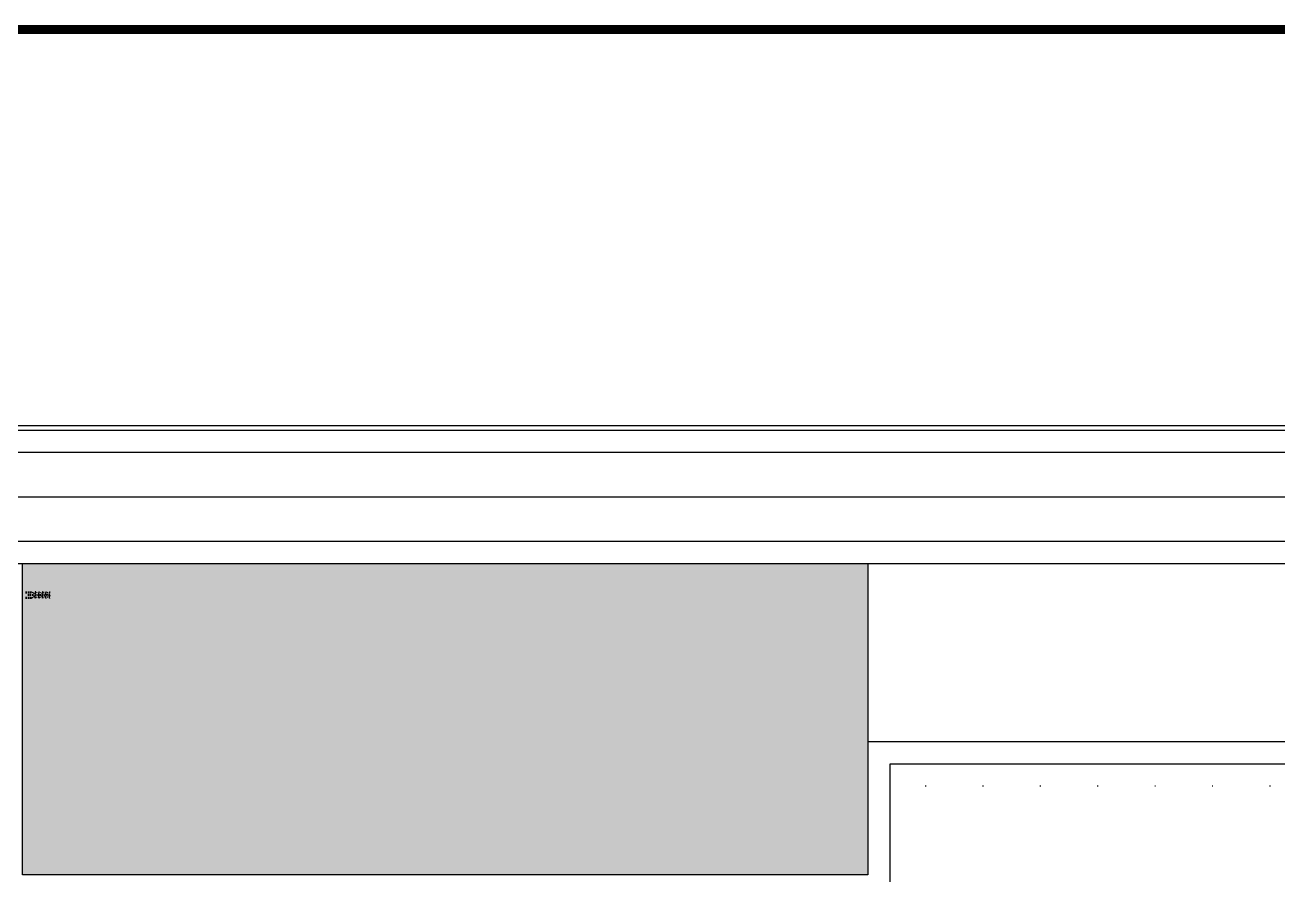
# Model space of a CAD drawing. Header units: inches. Extents: x 21 to 32698, y 13 to 3712.
# Drawn here: x 18012 to 18152.8, y 2547.1 to 2642.6 of the extents above; entities that cross this region are included whole.
import ezdxf

# ---------------------------------------------------------------- set-up
doc = ezdxf.new("R2010")
doc.units = ezdxf.units.IN
doc.header["$MEASUREMENT"] = 0
doc.linetypes.add('ACAD_ISO03W100', pattern=[30, 12, -18])
doc.linetypes.add('DOT', pattern=[6.35, 0, -6.35])
for name, color, linetype, lineweight in [('Z_MİM_-KM-BEAM-RAY', 8, 'DOT', 25), ('Z_MİM_-KM-GLAZ', 8, 'Continuous', 25), ('Z_MİM_-KM-IZO-THERMAL', 8, 'Continuous', 25), ('Z_MİM_-KM-IZO-THERMAL-ROCKWOOL', 8, 'BATTING', 25), ('Z_MİM_-KM-PAINT', 8, 'Continuous', 25), ('Z_MİM_-KM-PATTERN-STRC', 8, 'Continuous', 25), ('Z_MİM_-KM-ROOF-RAY', 8, 'DOT', 25), ('Z_MİM_-KM-STRC-CONCRETE', 8, 'Continuous', 25), ('Z_MİM_-KM-WALL', 8, 'Continuous', 25), ('Z_MİM_-KM-WALL-PLASTER', 8, 'Continuous', 25), ('Z_MİM_AUDIT_D_040619093244-1', 8, 'Continuous', 25)]:
    doc.layers.add(name, color=color, linetype=linetype, lineweight=lineweight)
doc.linetypes.add('BATTING', pattern='A,0.00254,-2.54,[134,ltypeshp.shx,S=2.54,R=0,X=-2.54,Y=0],-5.08,[134,ltypeshp.shx,S=2.54,R=180,X=2.54,Y=0],-2.54', length=10.16254)

# ---------------------------------------------------------------- blocks, each defined once
blk = doc.blocks.new('-KM_Kiriş İzi-2K')
at = {"layer": 'Z_MİM_-KM-BEAM-RAY'}
for p, q in [((2775, 1600), (3475, 1600)), ((2775, 1575), (3475, 1575))]:
    blk.add_line(p, q, dxfattribs=at)
blk = doc.blocks.new('-KM_Kolon-2K')
at = {"layer": 'Z_MİM_-KM-PATTERN-STRC'}
blk.add_hatch(color=256, dxfattribs=at).paths.add_polyline_path([(2680, 1600), (2775, 1600), (2775, 1565), (2680, 1565)], flags=0)
at = {"layer": 'Z_MİM_-KM-STRC-CONCRETE'}
blk.add_lwpolyline([(2680, 1600), (2775, 1600), (2775, 1565), (2680, 1565)], close=True, dxfattribs=at)
blk = doc.blocks.new('*U278')
at = {"layer": 'Z_MİM_AUDIT_D_040619093244-1'}
for points in [[(115.33, -3.18), (115.48, -3.18)], [(115.33, -3.28), (115.48, -3.28)], [(115.33, -3.78), (115.48, -3.78)], [(115.33, -3.88), (115.48, -3.88)], [(115.58, -3.18), (115.73, -3.18)], [(115.58, -3.28), (115.73, -3.28)], [(115.58, -3.5), (115.73, -3.5)], [(115.58, -3.55), (115.73, -3.55)], [(115.58, -3.78), (115.73, -3.78)], [(115.58, -3.88), (115.73, -3.88)], [(115.83, -3.18), (115.98, -3.18)], [(115.83, -3.28), (115.98, -3.28)], [(115.83, -3.5), (115.98, -3.5)], [(115.83, -3.55), (115.98, -3.55)], [(115.83, -3.78), (115.98, -3.78)], [(115.83, -3.88), (115.98, -3.88)], [(115.98, -3.18), (116.16, -3.25)], [(115.98, -3.88), (116.16, -3.8)], [(116.08, -3.5), (116.23, -3.5)], [(116.08, -3.55), (116.23, -3.55)], [(116.28, -3.4), (116.23, -3.28)], [(116.28, -3.65), (116.23, -3.78)], [(116.51, -3.2), (116.43, -3.18), (116.43, -3.39), (116.36, -3.4)], [(116.51, -3.85), (116.43, -3.88), (116.43, -3.66), (116.36, -3.65)], [(116.37, -3.49), (116.47, -3.49)], [(116.39, -3.56), (116.49, -3.56)], [(116.42, -3.49), (116.44, -3.56)], [(116.57, -3.49), (116.67, -3.48)], [(116.58, -3.23), (116.63, -3.31)], [(116.58, -3.83), (116.63, -3.74)], [(116.59, -3.56), (116.7, -3.57)], [(116.62, -3.48), (116.65, -3.57)], [(116.83, -3.38), (116.75, -3.38)], [(116.91, -3.85), (116.83, -3.88), (116.83, -3.67), (116.75, -3.67)], [(116.77, -3.48), (116.86, -3.48)], [(116.8, -3.57), (116.9, -3.58)], [(116.82, -3.48), (116.85, -3.57)], [(116.83, -3.18), (116.91, -3.2)], [(116.83, -3.18), (116.83, -3.38)], [(116.96, -3.47), (117.06, -3.47)], [(116.98, -3.23), (117.03, -3.31)], [(116.98, -3.83), (117.03, -3.74)], [(117, -3.58), (117.1, -3.58)], [(117.01, -3.47), (117.05, -3.58)], [(117.31, -3.2), (117.23, -3.18), (117.23, -3.36), (117.15, -3.36)], [(117.31, -3.85), (117.23, -3.88), (117.23, -3.69), (117.15, -3.69)], [(117.16, -3.46), (117.26, -3.46)], [(117.2, -3.59), (117.3, -3.59)], [(117.21, -3.46), (117.25, -3.59)], [(117.36, -3.46), (117.46, -3.45)], [(117.43, -3.31), (117.38, -3.23)], [(117.43, -3.74), (117.38, -3.83)], [(117.4, -3.59), (117.51, -3.6)], [(117.41, -3.46), (117.46, -3.6)], [(117.63, -3.34), (117.54, -3.35)], [(117.63, -3.71), (117.54, -3.7)], [(117.56, -3.45), (117.66, -3.45)], [(117.61, -3.45), (117.66, -3.6)], [(117.61, -3.6), (117.71, -3.61)], [(117.63, -3.18), (117.71, -3.2)], [(117.63, -3.18), (117.63, -3.34)], [(117.63, -3.88), (117.63, -3.71)], [(117.63, -3.88), (117.71, -3.85)], [(117.75, -3.44), (117.85, -3.44)], [(117.78, -3.23), (117.83, -3.31)], [(117.78, -3.83), (117.83, -3.74)], [(117.8, -3.44), (117.86, -3.61)], [(117.81, -3.61), (117.91, -3.61)], [(118.03, -3.33), (117.94, -3.33)], [(118.03, -3.72), (117.94, -3.72)], [(117.95, -3.44), (118.05, -3.43)], [(118, -3.43), (118.06, -3.62)], [(118.01, -3.62), (118.11, -3.62)], [(118.03, -3.18), (118.03, -3.33)], [(118.03, -3.18), (118.11, -3.2)], [(118.03, -3.88), (118.03, -3.72)], [(118.03, -3.88), (118.11, -3.85)]]:
    blk.add_lwpolyline(points, dxfattribs=at)

msp = doc.modelspace()

# ---------------------------------------------------------------- linework, layer by layer
at = {"layer": 'Z_MİM_-KM-IZO-THERMAL'}
msp.add_lwpolyline([(18844.21, 969.58), (17329.21, 969.58), (17329.21, 999.58), (16654.21, 999.58), (16654.21, 969.58), (15319.21, 969.58), (15319.21, 1624.58), (15029.21, 1624.58), (15029.21, 2594.58), (18844.21, 2594.58)], close=True, dxfattribs=at)
at = {"layer": 'Z_MİM_-KM-IZO-THERMAL-ROCKWOOL', "ltscale": 0.45}
msp.add_lwpolyline([(18839.21, 974.58), (17334.21, 974.58), (17334.21, 1004.58), (16649.21, 1004.58), (16649.21, 974.58), (15324.21, 974.58), (15324.21, 1629.58), (15034.21, 1629.58), (15034.21, 2589.58), (18839.21, 2589.58)], close=True, dxfattribs=at)
at = {"layer": 'Z_MİM_-KM-PAINT'}
msp.add_lwpolyline([(18847.21, 966.58), (17326.21, 966.58), (17326.21, 996.58), (16657.21, 996.58), (16657.21, 966.58), (15316.21, 966.58), (15316.21, 1621.58), (15026.21, 1621.58), (15026.21, 2597.58), (18847.21, 2597.58)], close=True, dxfattribs=at)
at = {"layer": 'Z_MİM_-KM-ROOF-RAY', "linetype": 'ACAD_ISO03W100', "const_width": 1}
msp.add_lwpolyline([(18891.71, 922.08), (15271.71, 922.08), (15271.71, 1577.08), (14981.71, 1577.08), (14981.71, 2642.08), (18891.71, 2642.08)], close=True, dxfattribs=at)
at = {"layer": 'Z_MİM_-KM-WALL'}
msp.add_lwpolyline([(18831.71, 982.08), (17341.71, 982.08), (17341.71, 1012.08), (16641.71, 1012.08), (16641.71, 982.08), (15331.71, 982.08), (15331.71, 1637.08), (15041.71, 1637.08), (15041.71, 2582.08), (18831.71, 2582.08)], close=True, dxfattribs=at)
msp.add_lwpolyline([(18106.71, 2562.08), (18806.71, 2562.08)], dxfattribs=at)
at = {"layer": 'Z_MİM_-KM-WALL-PLASTER'}
for points in [[(18846.71, 967.08), (17326.71, 967.08), (17326.71, 997.08), (16656.71, 997.08), (16656.71, 967.08), (15316.71, 967.08), (15316.71, 1622.08), (15026.71, 1622.08), (15026.71, 2597.08), (18846.71, 2597.08)], [(18834.21, 979.58), (17339.21, 979.58), (17339.21, 1009.58), (16644.21, 1009.58), (16644.21, 979.58), (15329.21, 979.58), (15329.21, 1634.58), (15039.21, 1634.58), (15039.21, 2584.58), (18834.21, 2584.58)]]:
    msp.add_lwpolyline(points, close=True, dxfattribs=at)
msp.add_lwpolyline([(18039.21, 2334.64), (18039.21, 2544.58), (18109.21, 2544.58), (18109.21, 2559.58), (18319.21, 2559.58), (18319.21, 2334.64)], dxfattribs=at)

# ---------------------------------------------------------------- block references
at = {"layer": 'Z_MİM_-KM-BEAM-RAY'}
msp.add_blockref('-KM_Kiriş İzi-2K', (15331.71, 982.08), dxfattribs=at)
at = {"layer": 'Z_MİM_-KM-STRC-CONCRETE'}
msp.add_blockref('-KM_Kolon-2K', (15331.71, 982.08), dxfattribs=at)

# ---------------------------------------------------------------- next in the draw order: block references
at = {"layer": 'Z_MİM_-KM-GLAZ', "ltscale": 1.5}
msp.add_blockref('*U278', (17896.71, 2582.08), dxfattribs=at)

doc.saveas('drawing.dxf')
